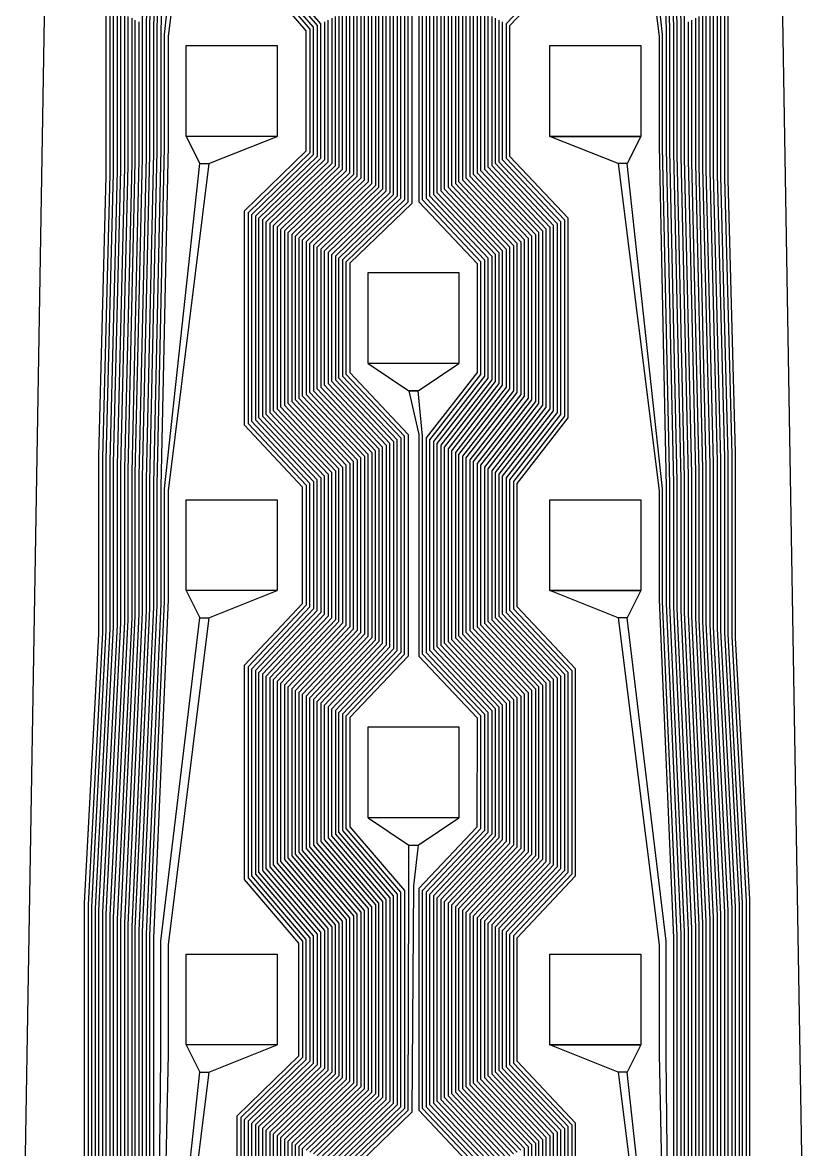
# Model space of a CAD drawing. Header units: inches. Extents: x 115980 to 170179, y 57000 to 74333.
# Drawn here: x 120793.8 to 120879.8, y 66509.2 to 66633.2 of the extents above; entities that cross this region are included whole.
import ezdxf

# ---------------------------------------------------------------- set-up
doc = ezdxf.new("R2010")
doc.units = ezdxf.units.IN
doc.header["$MEASUREMENT"] = 0
for name, color, linetype in [('metal', 221, 'Continuous'), ('nitride window', 40, 'Continuous'), ('profile', 140, 'Continuous')]:
    doc.layers.add(name, color=color, linetype=linetype)

msp = doc.modelspace()

# ---------------------------------------------------------------- linework, layer by layer
at = {"layer": 'metal'}
for points in [[(120805.42, 66483.89), (120805.42, 66517.49), (120805.42, 66533.89), (120807.02, 66568.29), (120807.02, 66583.09), (120807.82, 66618.69), (120807.82, 66632.69), (120808.62, 66669.09)], [(120809.02, 66669.29), (120808.22, 66632.49), (120808.22, 66618.89), (120807.42, 66582.89), (120807.42, 66568.49), (120805.82, 66533.69), (120805.82, 66517.69), (120805.82, 66483.69)], [(120806.22, 66483.49), (120806.22, 66517.89), (120806.22, 66533.49), (120807.82, 66568.69), (120807.82, 66582.69), (120808.62, 66619.09), (120808.62, 66632.29), (120809.42, 66669.49)], [(120809.82, 66669.69), (120809.02, 66632.09), (120809.02, 66619.29), (120808.22, 66582.49), (120808.22, 66568.89), (120806.62, 66533.29), (120806.62, 66518.09), (120806.62, 66483.29)], [(120863.82, 66669.69), (120864.62, 66632.09), (120864.62, 66619.29), (120865.42, 66582.49), (120865.42, 66568.89), (120867.02, 66533.29), (120867.02, 66518.09), (120867.02, 66483.29)], [(120867.42, 66483.49), (120867.42, 66517.89), (120867.42, 66533.49), (120865.82, 66568.69), (120865.82, 66582.69), (120865.02, 66619.09), (120865.02, 66632.29), (120864.22, 66669.49)], [(120864.62, 66669.29), (120865.42, 66632.49), (120865.42, 66618.89), (120866.22, 66582.89), (120866.22, 66568.49), (120867.82, 66533.69), (120867.82, 66517.69), (120867.82, 66483.69)], [(120868.22, 66483.89), (120868.22, 66517.49), (120868.22, 66533.89), (120866.62, 66568.29), (120866.62, 66583.09), (120865.82, 66618.69), (120865.82, 66632.69), (120865.02, 66669.09)], [(120804.62, 66484.29), (120804.62, 66517.09), (120804.62, 66534.29), (120806.22, 66567.89), (120806.22, 66583.49), (120807.02, 66618.29), (120807.02, 66633.09), (120807.82, 66668.69)], [(120808.22, 66668.89), (120807.42, 66632.89), (120807.42, 66618.49), (120806.62, 66583.29), (120806.62, 66568.09), (120805.02, 66534.09), (120805.02, 66517.29), (120805.02, 66484.09)], [(120807.02, 66483.09), (120807.02, 66518.29), (120807.02, 66533.09), (120808.62, 66569.09), (120808.62, 66582.29), (120809.42, 66619.49), (120809.42, 66631.89), (120813.32, 66667.69)], [(120814.32, 66667.69), (120809.82, 66631.69), (120809.82, 66619.69), (120809.02, 66582.09), (120809.02, 66569.29), (120807.42, 66532.89), (120807.42, 66518.49), (120807.42, 66482.89)], [(120859.32, 66667.69), (120863.82, 66631.69), (120863.82, 66619.69), (120864.62, 66582.09), (120864.62, 66569.29), (120866.22, 66532.89), (120866.22, 66518.49), (120866.22, 66482.89)], [(120866.62, 66483.09), (120866.62, 66518.29), (120866.62, 66533.09), (120865.02, 66569.09), (120865.02, 66582.29), (120864.22, 66619.49), (120864.22, 66631.89), (120860.32, 66667.69)], [(120865.42, 66668.89), (120866.22, 66632.89), (120866.22, 66618.49), (120867.02, 66583.29), (120867.02, 66568.09), (120868.62, 66534.09), (120868.62, 66517.29), (120868.62, 66484.09)], [(120869.02, 66484.29), (120869.02, 66517.09), (120869.02, 66534.29), (120867.42, 66567.89), (120867.42, 66583.49), (120866.62, 66618.29), (120866.62, 66633.09), (120865.82, 66668.69)], [(120817.42, 66488.49), (120817.42, 66512.89), (120824.22, 66519.49), (120824.22, 66531.89), (120818.22, 66538.89), (120818.22, 66562.49), (120824.62, 66569.29), (120824.62, 66582.09), (120818.22, 66588.89), (120818.22, 66612.49), (120825.02, 66619.09), (120825.02, 66632.29), (120819.02, 66639.29)], [(120819.42, 66639.49), (120825.42, 66632.49), (120825.42, 66618.89), (120818.62, 66612.29), (120818.62, 66589.09), (120825.02, 66582.29), (120825.02, 66569.09), (120818.62, 66562.29), (120818.62, 66539.09), (120824.62, 66532.09), (120824.62, 66519.29), (120817.82, 66512.69), (120817.82, 66488.69)], [(120818.22, 66488.89), (120818.22, 66512.49), (120825.02, 66519.09), (120825.02, 66532.29), (120819.02, 66539.29), (120819.02, 66562.09), (120825.42, 66568.89), (120825.42, 66582.49), (120819.02, 66589.29), (120819.02, 66612.09), (120825.82, 66618.69), (120825.82, 66632.69), (120819.82, 66639.69)], [(120820.22, 66639.89), (120826.22, 66632.89), (120826.22, 66618.49), (120819.42, 66611.89), (120819.42, 66589.49), (120825.82, 66582.69), (120825.82, 66568.69), (120819.42, 66561.89), (120819.42, 66539.49), (120825.42, 66532.49), (120825.42, 66518.89), (120818.62, 66512.29), (120818.62, 66489.09)], [(120819.02, 66489.29), (120819.02, 66512.09), (120825.82, 66518.69), (120825.82, 66532.69), (120819.82, 66539.69), (120819.82, 66561.69), (120826.22, 66568.49), (120826.22, 66582.89), (120819.82, 66589.69), (120819.82, 66611.69), (120826.62, 66618.29), (120826.62, 66633.09), (120820.62, 66640.09)], [(120853.42, 66639.89), (120847.02, 66633.09), (120847.02, 66618.29), (120853.42, 66611.49), (120853.42, 66589.89), (120847.82, 66582.69), (120847.82, 66568.69), (120854.22, 66561.89), (120854.22, 66539.49), (120847.82, 66532.69), (120847.82, 66518.69), (120854.22, 66511.89), (120854.22, 66489.49)], [(120854.62, 66489.29), (120854.62, 66512.09), (120848.22, 66518.89), (120848.22, 66532.49), (120854.62, 66539.29), (120854.62, 66562.09), (120848.22, 66568.89), (120848.22, 66582.49), (120853.82, 66589.69), (120853.82, 66611.69), (120847.42, 66618.49), (120847.42, 66632.89), (120853.82, 66639.69)], [(120836.62, 66638.09), (120836.62, 66613.29), (120829.83, 66606.72), (120829.82, 66594.69), (120836.22, 66587.89), (120836.22, 66563.49), (120829.83, 66556.72), (120829.82, 66544.69), (120835.82, 66537.69), (120835.82, 66513.69), (120829.02, 66507.09)], [(120826.22, 66508.49), (120833.02, 66515.09), (120833.02, 66536.29), (120827.02, 66543.29), (120827.02, 66558.09), (120833.42, 66564.89), (120833.42, 66586.49), (120827.02, 66593.29), (120827.02, 66608.09), (120833.82, 66614.69), (120833.82, 66636.69)], [(120834.22, 66636.89), (120834.22, 66614.49), (120827.42, 66607.89), (120827.42, 66593.49), (120833.82, 66586.69), (120833.82, 66564.69), (120827.42, 66557.89), (120827.42, 66543.49), (120833.42, 66536.49), (120833.42, 66514.89), (120826.62, 66508.29)], [(120827.02, 66508.09), (120833.82, 66514.69), (120833.82, 66536.69), (120827.82, 66543.69), (120827.82, 66557.69), (120834.22, 66564.49), (120834.22, 66586.89), (120827.82, 66593.69), (120827.82, 66607.69), (120834.62, 66614.29), (120834.62, 66637.09)], [(120835.02, 66637.29), (120835.02, 66614.09), (120828.22, 66607.49), (120828.22, 66593.89), (120834.62, 66587.09), (120834.62, 66564.29), (120828.22, 66557.49), (120828.22, 66543.89), (120834.22, 66536.89), (120834.22, 66514.49), (120827.42, 66507.89)], [(120827.82, 66507.69), (120834.62, 66514.29), (120834.62, 66537.09), (120828.62, 66544.09), (120828.62, 66557.29), (120835.02, 66564.09), (120835.02, 66587.29), (120828.62, 66594.09), (120828.62, 66607.29), (120835.42, 66613.89), (120835.42, 66637.49)], [(120835.82, 66637.69), (120835.82, 66613.69), (120829.02, 66607.09), (120829.02, 66594.29), (120835.42, 66587.49), (120835.42, 66563.89), (120829.02, 66557.09), (120829.02, 66544.29), (120835.02, 66537.29), (120835.02, 66514.09), (120828.22, 66507.49)], [(120828.62, 66507.29), (120835.42, 66513.89), (120835.42, 66537.49), (120829.42, 66544.49), (120829.42, 66556.89), (120835.82, 66563.69), (120835.82, 66587.69), (120829.42, 66594.49), (120829.42, 66606.89), (120836.22, 66613.49), (120836.22, 66637.89)], [(120837.42, 66637.89), (120837.42, 66613.49), (120843.82, 66606.69), (120843.82, 66594.69), (120838.22, 66587.49), (120838.22, 66563.89), (120844.62, 66557.09), (120844.62, 66544.29), (120838.22, 66537.49), (120838.22, 66513.89), (120844.62, 66507.09)], [(120845.02, 66507.29), (120838.62, 66514.09), (120838.62, 66537.29), (120845.02, 66544.09), (120845.02, 66557.29), (120838.62, 66564.09), (120838.62, 66587.29), (120844.22, 66594.49), (120844.22, 66606.89), (120837.82, 66613.69), (120837.82, 66637.69)], [(120838.22, 66637.49), (120838.22, 66613.89), (120844.62, 66607.09), (120844.62, 66594.29), (120839.02, 66587.09), (120839.02, 66564.29), (120845.42, 66557.49), (120845.42, 66543.89), (120839.02, 66537.09), (120839.02, 66514.29), (120845.42, 66507.49)], [(120845.82, 66507.69), (120839.42, 66514.49), (120839.42, 66536.89), (120845.82, 66543.69), (120845.82, 66557.69), (120839.42, 66564.49), (120839.42, 66586.89), (120845.02, 66594.09), (120845.02, 66607.29), (120838.62, 66614.09), (120838.62, 66637.29)], [(120839.02, 66637.09), (120839.02, 66614.29), (120845.42, 66607.49), (120845.42, 66593.89), (120839.82, 66586.69), (120839.82, 66564.69), (120846.22, 66557.89), (120846.22, 66543.49), (120839.82, 66536.69), (120839.82, 66514.69), (120846.22, 66507.89)], [(120846.62, 66508.09), (120840.22, 66514.89), (120840.22, 66536.49), (120846.62, 66543.29), (120846.62, 66558.09), (120840.22, 66564.89), (120840.22, 66586.49), (120845.82, 66593.69), (120845.82, 66607.69), (120839.42, 66614.49), (120839.42, 66636.89)], [(120839.82, 66636.69), (120839.82, 66614.69), (120846.22, 66607.89), (120846.22, 66593.49), (120840.62, 66586.29), (120840.62, 66565.09), (120847.02, 66558.29), (120847.02, 66543.09), (120840.62, 66536.29), (120840.62, 66515.09), (120847.02, 66508.29)], [(120823.82, 66491.69), (120823.82, 66509.69), (120830.62, 66516.29), (120830.62, 66535.09), (120824.62, 66542.09), (120824.62, 66559.29), (120831.02, 66566.09), (120831.02, 66585.29), (120824.62, 66592.09), (120824.62, 66609.29), (120831.42, 66615.89), (120831.42, 66635.49)], [(120831.82, 66635.69), (120831.82, 66615.69), (120825.02, 66609.09), (120825.02, 66592.29), (120831.42, 66585.49), (120831.42, 66565.89), (120825.02, 66559.09), (120825.02, 66542.29), (120831.02, 66535.29), (120831.02, 66516.09), (120824.22, 66509.49), (120824.22, 66491.89)], [(120824.62, 66492.09), (120824.62, 66509.29), (120831.42, 66515.89), (120831.42, 66535.49), (120825.42, 66542.49), (120825.42, 66558.89), (120831.82, 66565.69), (120831.82, 66585.69), (120825.42, 66592.49), (120825.42, 66608.89), (120832.22, 66615.49), (120832.22, 66635.89)], [(120832.62, 66636.09), (120832.62, 66615.29), (120825.82, 66608.69), (120825.82, 66592.69), (120832.22, 66585.89), (120832.22, 66565.49), (120825.82, 66558.69), (120825.82, 66542.69), (120831.82, 66535.69), (120831.82, 66515.69), (120825.02, 66509.09)], [(120825.42, 66508.89), (120832.22, 66515.49), (120832.22, 66535.89), (120826.22, 66542.89), (120826.22, 66558.49), (120832.62, 66565.29), (120832.62, 66586.09), (120826.22, 66592.89), (120826.22, 66608.49), (120833.02, 66615.09), (120833.02, 66636.29)], [(120833.42, 66636.49), (120833.42, 66614.89), (120826.62, 66608.29), (120826.62, 66593.09), (120833.02, 66586.29), (120833.02, 66565.09), (120826.62, 66558.29), (120826.62, 66543.09), (120832.62, 66536.09), (120832.62, 66515.29), (120825.82, 66508.69)], [(120847.42, 66508.49), (120841.02, 66515.29), (120841.02, 66536.09), (120847.42, 66542.89), (120847.42, 66558.49), (120841.02, 66565.29), (120841.02, 66586.09), (120846.62, 66593.29), (120846.62, 66608.09), (120840.22, 66614.89), (120840.22, 66636.49)], [(120840.62, 66636.29), (120840.62, 66615.09), (120847.02, 66608.29), (120847.02, 66593.09), (120841.42, 66585.89), (120841.42, 66565.49), (120847.82, 66558.69), (120847.82, 66542.69), (120841.42, 66535.89), (120841.42, 66515.49), (120847.82, 66508.69)], [(120848.22, 66508.89), (120841.82, 66515.69), (120841.82, 66535.69), (120848.22, 66542.49), (120848.22, 66558.89), (120841.82, 66565.69), (120841.82, 66585.69), (120847.42, 66592.89), (120847.42, 66608.49), (120841.02, 66615.29), (120841.02, 66636.09)], [(120841.42, 66635.89), (120841.42, 66615.49), (120847.82, 66608.69), (120847.82, 66592.69), (120842.22, 66585.49), (120842.22, 66565.89), (120848.62, 66559.09), (120848.62, 66542.29), (120842.22, 66535.49), (120842.22, 66515.89), (120848.62, 66509.09)], [(120849.02, 66492.09), (120849.02, 66509.29), (120842.62, 66516.09), (120842.62, 66535.29), (120849.02, 66542.09), (120849.02, 66559.29), (120842.62, 66566.09), (120842.62, 66585.29), (120848.22, 66592.49), (120848.22, 66608.89), (120841.82, 66615.69), (120841.82, 66635.69)], [(120842.22, 66635.49), (120842.22, 66615.89), (120848.62, 66609.09), (120848.62, 66592.29), (120843.02, 66585.09), (120843.02, 66566.29), (120849.42, 66559.49), (120849.42, 66541.89), (120843.02, 66535.09), (120843.02, 66516.29), (120849.42, 66509.49), (120849.42, 66491.89)], [(120873.82, 66486.69), (120873.82, 66514.69), (120873.82, 66536.69), (120872.22, 66565.49), (120872.22, 66585.89), (120871.42, 66615.89), (120871.42, 66635.49)], [(120800.62, 66486.29), (120800.62, 66515.09), (120800.62, 66536.29), (120802.22, 66565.89), (120802.22, 66585.49), (120803.02, 66616.29), (120803.02, 66635.09)], [(120803.42, 66634.89), (120803.42, 66616.49), (120802.62, 66585.29), (120802.62, 66566.09), (120801.02, 66536.09), (120801.02, 66515.29), (120801.02, 66486.09)], [(120801.42, 66485.89), (120801.42, 66515.49), (120801.42, 66535.89), (120803.02, 66566.29), (120803.02, 66585.09), (120803.82, 66616.69), (120803.82, 66634.69)], [(120804.22, 66634.49), (120804.22, 66616.89), (120803.42, 66584.89), (120803.42, 66566.49), (120801.82, 66535.69), (120801.82, 66515.69), (120801.82, 66485.69)], [(120802.22, 66485.49), (120802.22, 66515.89), (120802.22, 66535.49), (120803.82, 66566.69), (120803.82, 66584.69), (120804.62, 66617.09), (120804.62, 66634.29)], [(120821.42, 66490.49), (120821.42, 66510.89), (120828.22, 66517.49), (120828.22, 66533.89), (120822.22, 66540.89), (120822.22, 66560.49), (120828.62, 66567.29), (120828.62, 66584.09), (120822.22, 66590.89), (120822.22, 66610.49), (120829.02, 66617.09), (120829.02, 66634.29)], [(120829.42, 66634.49), (120829.42, 66616.89), (120822.62, 66610.29), (120822.62, 66591.09), (120829.02, 66584.29), (120829.02, 66567.09), (120822.62, 66560.29), (120822.62, 66541.09), (120828.62, 66534.09), (120828.62, 66517.29), (120821.82, 66510.69), (120821.82, 66490.69)], [(120822.22, 66490.89), (120822.22, 66510.49), (120829.02, 66517.09), (120829.02, 66534.29), (120823.02, 66541.29), (120823.02, 66560.09), (120829.42, 66566.89), (120829.42, 66584.49), (120823.02, 66591.29), (120823.02, 66610.09), (120829.82, 66616.69), (120829.82, 66634.69)], [(120830.22, 66634.89), (120830.22, 66616.49), (120823.42, 66609.89), (120823.42, 66591.49), (120829.82, 66584.69), (120829.82, 66566.69), (120823.42, 66559.89), (120823.42, 66541.49), (120829.42, 66534.49), (120829.42, 66516.89), (120822.62, 66510.29), (120822.62, 66491.09)], [(120823.02, 66491.29), (120823.02, 66510.09), (120829.82, 66516.69), (120829.82, 66534.69), (120823.82, 66541.69), (120823.82, 66559.69), (120830.22, 66566.49), (120830.22, 66584.89), (120823.82, 66591.69), (120823.82, 66609.69), (120830.62, 66616.29), (120830.62, 66635.09)], [(120831.02, 66635.29), (120831.02, 66616.09), (120824.22, 66609.49), (120824.22, 66591.89), (120830.62, 66585.09), (120830.62, 66566.29), (120824.22, 66559.49), (120824.22, 66541.89), (120830.22, 66534.89), (120830.22, 66516.49), (120823.42, 66509.89), (120823.42, 66491.49)], [(120849.82, 66491.69), (120849.82, 66509.69), (120843.42, 66516.49), (120843.42, 66534.89), (120849.82, 66541.69), (120849.82, 66559.69), (120843.42, 66566.49), (120843.42, 66584.89), (120849.02, 66592.09), (120849.02, 66609.29), (120842.62, 66616.09), (120842.62, 66635.29)], [(120843.02, 66635.09), (120843.02, 66616.29), (120849.42, 66609.49), (120849.42, 66591.89), (120843.82, 66584.69), (120843.82, 66566.69), (120850.22, 66559.89), (120850.22, 66541.49), (120843.82, 66534.69), (120843.82, 66516.69), (120850.22, 66509.89), (120850.22, 66491.49)], [(120850.62, 66491.29), (120850.62, 66510.09), (120844.22, 66516.89), (120844.22, 66534.49), (120850.62, 66541.29), (120850.62, 66560.09), (120844.22, 66566.89), (120844.22, 66584.49), (120849.82, 66591.69), (120849.82, 66609.69), (120843.42, 66616.49), (120843.42, 66634.89)], [(120843.82, 66634.69), (120843.82, 66616.69), (120850.22, 66609.89), (120850.22, 66591.49), (120844.62, 66584.29), (120844.62, 66567.09), (120851.02, 66560.29), (120851.02, 66541.09), (120844.62, 66534.29), (120844.62, 66517.09), (120851.02, 66510.29), (120851.02, 66491.09)], [(120851.42, 66490.89), (120851.42, 66510.49), (120845.02, 66517.29), (120845.02, 66534.09), (120851.42, 66540.89), (120851.42, 66560.49), (120845.02, 66567.29), (120845.02, 66584.09), (120850.62, 66591.29), (120850.62, 66610.09), (120844.22, 66616.89), (120844.22, 66634.49)], [(120844.62, 66634.29), (120844.62, 66617.09), (120851.02, 66610.29), (120851.02, 66591.09), (120845.42, 66583.89), (120845.42, 66567.49), (120851.82, 66560.69), (120851.82, 66540.69), (120845.42, 66533.89), (120845.42, 66517.49), (120851.82, 66510.69), (120851.82, 66490.69)], [(120871.42, 66485.49), (120871.42, 66515.89), (120871.42, 66535.49), (120869.82, 66566.69), (120869.82, 66584.69), (120869.02, 66617.09), (120869.02, 66634.29)], [(120869.42, 66634.49), (120869.42, 66616.89), (120870.22, 66584.89), (120870.22, 66566.49), (120871.82, 66535.69), (120871.82, 66515.69), (120871.82, 66485.69)], [(120872.22, 66485.89), (120872.22, 66515.49), (120872.22, 66535.89), (120870.62, 66566.29), (120870.62, 66585.09), (120869.82, 66616.69), (120869.82, 66634.69)], [(120870.22, 66634.89), (120870.22, 66616.49), (120871.02, 66585.29), (120871.02, 66566.09), (120872.62, 66536.09), (120872.62, 66515.29), (120872.62, 66486.09)], [(120873.02, 66486.29), (120873.02, 66515.09), (120873.02, 66536.29), (120871.42, 66565.89), (120871.42, 66585.49), (120870.62, 66616.29), (120870.62, 66635.09)], [(120871.02, 66635.29), (120871.02, 66616.09), (120871.82, 66585.69), (120871.82, 66565.69), (120873.42, 66536.49), (120873.42, 66514.89), (120873.42, 66486.49)], [(120805.02, 66634.09), (120805.02, 66617.29), (120804.22, 66584.49), (120804.22, 66566.89), (120802.62, 66535.29), (120802.62, 66516.09), (120802.62, 66485.29)], [(120803.02, 66485.09), (120803.02, 66516.29), (120803.02, 66535.09), (120804.62, 66567.09), (120804.62, 66584.29), (120805.42, 66617.49), (120805.42, 66633.89)], [(120805.82, 66633.69), (120805.82, 66617.69), (120805.02, 66584.09), (120805.02, 66567.29), (120803.42, 66534.89), (120803.42, 66516.49), (120803.42, 66484.89)], [(120803.82, 66484.69), (120803.82, 66516.69), (120803.82, 66534.69), (120805.42, 66567.49), (120805.42, 66583.89), (120806.22, 66617.89), (120806.22, 66633.49)], [(120806.62, 66633.29), (120806.62, 66618.09), (120805.82, 66583.69), (120805.82, 66567.69), (120804.22, 66534.49), (120804.22, 66516.89), (120804.22, 66484.49)], [(120827.02, 66633.29), (120827.02, 66618.09), (120820.22, 66611.49), (120820.22, 66589.89), (120826.62, 66583.09), (120826.62, 66568.29), (120820.22, 66561.49), (120820.22, 66539.89), (120826.22, 66532.89), (120826.22, 66518.49), (120819.42, 66511.89), (120819.42, 66489.49)], [(120819.82, 66489.69), (120819.82, 66511.69), (120826.62, 66518.29), (120826.62, 66533.09), (120820.62, 66540.09), (120820.62, 66561.29), (120827.02, 66568.09), (120827.02, 66583.29), (120820.62, 66590.09), (120820.62, 66611.29), (120827.42, 66617.89), (120827.42, 66633.49)], [(120827.82, 66633.69), (120827.82, 66617.69), (120821.02, 66611.09), (120821.02, 66590.29), (120827.42, 66583.49), (120827.42, 66567.89), (120821.02, 66561.09), (120821.02, 66540.29), (120827.02, 66533.29), (120827.02, 66518.09), (120820.22, 66511.49), (120820.22, 66489.89)], [(120820.62, 66490.09), (120820.62, 66511.29), (120827.42, 66517.89), (120827.42, 66533.49), (120821.42, 66540.49), (120821.42, 66560.89), (120827.82, 66567.69), (120827.82, 66583.69), (120821.42, 66590.49), (120821.42, 66610.89), (120828.22, 66617.49), (120828.22, 66633.89)], [(120828.62, 66634.09), (120828.62, 66617.29), (120821.82, 66610.69), (120821.82, 66590.69), (120828.22, 66583.89), (120828.22, 66567.49), (120821.82, 66560.69), (120821.82, 66540.69), (120827.82, 66533.69), (120827.82, 66517.69), (120821.02, 66511.09), (120821.02, 66490.29)], [(120852.22, 66490.49), (120852.22, 66510.89), (120845.82, 66517.69), (120845.82, 66533.69), (120852.22, 66540.49), (120852.22, 66560.89), (120845.82, 66567.69), (120845.82, 66583.69), (120851.42, 66590.89), (120851.42, 66610.49), (120845.02, 66617.29), (120845.02, 66634.09)], [(120845.42, 66633.89), (120845.42, 66617.49), (120851.82, 66610.69), (120851.82, 66590.69), (120846.22, 66583.49), (120846.22, 66567.89), (120852.62, 66561.09), (120852.62, 66540.29), (120846.22, 66533.49), (120846.22, 66517.89), (120852.62, 66511.09), (120852.62, 66490.29)], [(120853.02, 66490.09), (120853.02, 66511.29), (120846.62, 66518.09), (120846.62, 66533.29), (120853.02, 66540.09), (120853.02, 66561.29), (120846.62, 66568.09), (120846.62, 66583.29), (120852.22, 66590.49), (120852.22, 66610.89), (120845.82, 66617.69), (120845.82, 66633.69)], [(120846.22, 66633.49), (120846.22, 66617.89), (120852.62, 66611.09), (120852.62, 66590.29), (120847.02, 66583.09), (120847.02, 66568.29), (120853.42, 66561.49), (120853.42, 66539.89), (120847.02, 66533.09), (120847.02, 66518.29), (120853.42, 66511.49), (120853.42, 66489.89)], [(120853.82, 66489.69), (120853.82, 66511.69), (120847.42, 66518.49), (120847.42, 66532.89), (120853.82, 66539.69), (120853.82, 66561.69), (120847.42, 66568.49), (120847.42, 66582.89), (120853.02, 66590.09), (120853.02, 66611.29), (120846.62, 66618.09), (120846.62, 66633.29)], [(120867.02, 66633.29), (120867.02, 66618.09), (120867.82, 66583.69), (120867.82, 66567.69), (120869.42, 66534.49), (120869.42, 66516.89), (120869.42, 66484.49)], [(120869.82, 66484.69), (120869.82, 66516.69), (120869.82, 66534.69), (120868.22, 66567.49), (120868.22, 66583.89), (120867.42, 66617.89), (120867.42, 66633.49)], [(120867.82, 66633.69), (120867.82, 66617.69), (120868.62, 66584.09), (120868.62, 66567.29), (120870.22, 66534.89), (120870.22, 66516.49), (120870.22, 66484.89)], [(120870.62, 66485.09), (120870.62, 66516.29), (120870.62, 66535.09), (120869.02, 66567.09), (120869.02, 66584.29), (120868.22, 66617.49), (120868.22, 66633.89)], [(120868.62, 66634.09), (120868.62, 66617.29), (120869.42, 66584.49), (120869.42, 66566.89), (120871.02, 66535.29), (120871.02, 66516.09), (120871.02, 66485.29)], [(120807.82, 66482.69), (120807.82, 66518.69), (120807.82, 66532.69), (120809.42, 66569.49), (120809.42, 66581.89), (120813.32, 66617.69), (120813.32, 66617.69), (120814.32, 66617.69), (120809.82, 66581.69), (120809.82, 66569.69), (120808.22, 66532.49), (120808.22, 66518.89), (120808.22, 66482.49)], [(120865.82, 66482.69), (120865.82, 66518.69), (120865.82, 66532.69), (120864.22, 66569.49), (120864.22, 66581.89), (120860.32, 66617.69), (120860.32, 66617.69), (120859.32, 66617.69), (120863.82, 66581.69), (120863.82, 66569.69), (120865.42, 66532.49), (120865.42, 66518.89), (120865.42, 66482.49)], [(120844.22, 66506.89), (120837.82, 66513.69), (120837.82, 66537.69), (120844.22, 66544.49), (120844.22, 66556.89), (120837.82, 66563.69), (120837.82, 66587.69), (120837.32, 66592.69), (120837.32, 66592.69), (120836.32, 66592.69), (120837.42, 66587.89), (120837.42, 66563.49), (120843.82, 66556.69), (120843.8, 66544.66), (120837.42, 66537.89), (120837.42, 66513.49), (120843.82, 66506.69)], [(120829.42, 66506.89), (120836.22, 66513.49), (120836.32, 66537.94), (120836.32, 66542.69), (120836.32, 66542.69), (120837.32, 66542.69), (120836.82, 66538.19), (120836.62, 66513.29), (120829.82, 66506.69)]]:
    msp.add_lwpolyline(points, dxfattribs=at)
for points in [[(120811.82, 66630.69), (120821.82, 66630.69), (120821.82, 66620.69), (120811.82, 66620.69)], [(120851.82, 66630.69), (120861.82, 66630.69), (120861.82, 66620.69), (120851.82, 66620.69)], [(120821.82, 66620.69), (120811.82, 66620.69), (120813.32, 66617.69), (120814.32, 66617.69), (120821.82, 66620.69)], [(120851.82, 66620.69), (120861.82, 66620.69), (120860.32, 66617.69), (120859.32, 66617.69), (120851.82, 66620.69)], [(120831.82, 66605.69), (120841.82, 66605.69), (120841.82, 66595.69), (120831.82, 66595.69)], [(120841.82, 66595.69), (120831.82, 66595.69), (120836.32, 66592.69), (120837.32, 66592.69), (120841.82, 66595.69)], [(120811.82, 66580.69), (120821.82, 66580.69), (120821.82, 66570.69), (120811.82, 66570.69)], [(120851.82, 66580.69), (120861.82, 66580.69), (120861.82, 66570.69), (120851.82, 66570.69)], [(120821.82, 66570.69), (120811.82, 66570.69), (120813.32, 66567.69), (120814.32, 66567.69), (120821.82, 66570.69)], [(120851.82, 66570.69), (120861.82, 66570.69), (120860.32, 66567.69), (120859.32, 66567.69), (120851.82, 66570.69)], [(120813.32, 66567.69), (120814.32, 66567.69), (120809.82, 66531.69), (120809.82, 66519.69), (120809.02, 66482.09), (120809.02, 66469.29), (120808.22, 66432.49), (120808.22, 66418.89), (120807.42, 66382.89), (120807.42, 66368.49), (120811.32, 66320.69), (120810.72, 66320.69), (120807.02, 66368.29), (120807.02, 66383.09), (120807.82, 66418.69), (120807.82, 66432.69), (120808.62, 66469.09), (120808.62, 66482.29), (120809.02, 66519.29), (120809.02, 66532.09), (120813.32, 66567.69)], [(120860.32, 66567.69), (120859.32, 66567.69), (120863.82, 66531.69), (120863.82, 66519.69), (120864.62, 66482.09), (120864.62, 66469.29), (120865.42, 66432.49), (120865.42, 66418.89), (120866.22, 66382.89), (120866.22, 66368.49), (120861.12, 66320.69), (120861.72, 66320.69), (120866.62, 66368.29), (120866.62, 66383.09), (120865.82, 66418.69), (120865.82, 66432.69), (120865.02, 66469.09), (120865.02, 66482.29), (120864.62, 66519.29), (120864.62, 66532.09), (120860.32, 66567.69)], [(120831.82, 66555.69), (120841.82, 66555.69), (120841.82, 66545.69), (120831.82, 66545.69)], [(120841.82, 66545.69), (120831.82, 66545.69), (120836.32, 66542.69), (120837.32, 66542.69), (120841.82, 66545.69)], [(120811.82, 66530.69), (120821.82, 66530.69), (120821.82, 66520.69), (120811.82, 66520.69)], [(120851.82, 66530.69), (120861.82, 66530.69), (120861.82, 66520.69), (120851.82, 66520.69)], [(120821.82, 66520.69), (120811.82, 66520.69), (120813.32, 66517.69), (120814.32, 66517.69), (120821.82, 66520.69)], [(120851.82, 66520.69), (120861.82, 66520.69), (120860.32, 66517.69), (120859.32, 66517.69), (120851.82, 66520.69)], [(120813.32, 66517.69), (120814.32, 66517.69), (120809.82, 66481.69), (120809.82, 66469.69), (120809.02, 66432.09), (120809.02, 66419.29), (120808.22, 66382.49), (120808.22, 66368.89), (120812.52, 66320.69), (120811.92, 66320.69), (120807.82, 66368.69), (120807.82, 66382.69), (120808.62, 66419.09), (120808.62, 66432.29), (120809.42, 66469.49), (120809.42, 66481.89), (120813.32, 66517.69)], [(120860.32, 66517.69), (120859.32, 66517.69), (120863.82, 66481.69), (120863.82, 66469.69), (120864.62, 66432.09), (120864.62, 66419.29), (120865.42, 66382.49), (120865.42, 66368.89), (120859.92, 66320.69), (120860.52, 66320.69), (120865.82, 66368.69), (120865.82, 66382.69), (120865.02, 66419.09), (120865.02, 66432.29), (120864.22, 66469.49), (120864.22, 66481.89), (120860.32, 66517.69)]]:
    msp.add_lwpolyline(points, close=True, dxfattribs=at)
at = {"layer": 'nitride window'}
for points in [[(120811.82, 66630.69), (120821.82, 66630.69), (120821.82, 66620.69), (120811.82, 66620.69)], [(120851.82, 66630.69), (120861.82, 66630.69), (120861.82, 66620.69), (120851.82, 66620.69)], [(120831.82, 66605.69), (120841.82, 66605.69), (120841.82, 66595.69), (120831.82, 66595.69)], [(120811.82, 66580.69), (120821.82, 66580.69), (120821.82, 66570.69), (120811.82, 66570.69)], [(120851.82, 66580.69), (120861.82, 66580.69), (120861.82, 66570.69), (120851.82, 66570.69)], [(120831.82, 66555.69), (120841.82, 66555.69), (120841.82, 66545.69), (120831.82, 66545.69)], [(120811.82, 66530.69), (120821.82, 66530.69), (120821.82, 66520.69), (120811.82, 66520.69)], [(120851.82, 66530.69), (120861.82, 66530.69), (120861.82, 66520.69), (120851.82, 66520.69)]]:
    msp.add_lwpolyline(points, close=True, dxfattribs=at)
at = {"layer": 'profile'}
msp.add_lwpolyline([(120836.82, 67509.29), (120811.82, 67380.69), (120807.82, 67330.69), (120793.82, 66490.69), (120794.32, 63800.62), (120879.31, 63800.62), (120879.82, 66490.69), (120865.82, 67330.69), (120861.82, 67380.69)], close=True, dxfattribs=at)

doc.saveas('drawing.dxf')
